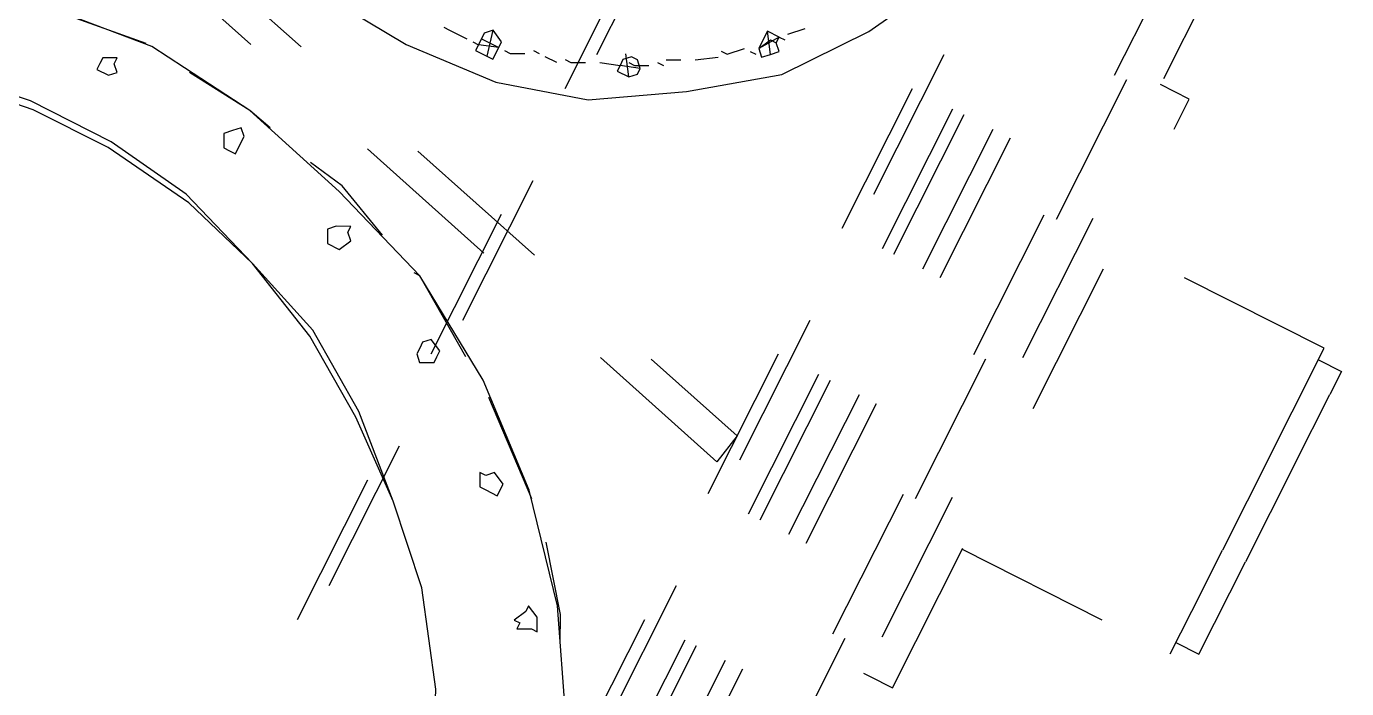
# Model space of a CAD drawing. Header units: metres. Extents: x 0 to 547597, y 0 to 1844684.
# Drawn here: x 543436.305 to 543437.15, y 1844541.877 to 1844542.301 of the extents above; entities that cross this region are included whole.
import ezdxf

# ---------------------------------------------------------------- set-up
doc = ezdxf.new("R2010")
doc.units = ezdxf.units.M
doc.linetypes.add('DASHED', pattern=[0.75, 0.5, -0.25])
doc.layers.add('5_Thep', color=4, linetype='Continuous')
doc.layers.add('TB220kVtuonglai', color=8, linetype='DASHED')

# ---------------------------------------------------------------- blocks, each defined once
blk = doc.blocks.new('MBA220-MB')
at = {"color": 1}
for points in [[(1099.36, 1475.46), (1115.9, 1475.46)], [(1099.36, 1458.93), (1099.36, 1475.46)], [(1165.49, 1475.46), (1115.9, 1475.46)], [(1165.49, 1475.46), (1235.75, 1475.46)], [(1301.88, 1475.46), (1235.75, 1475.46)], [(1301.88, 1458.93), (1301.88, 1475.46)], [(1136.56, 1458.93), (1091.1, 1458.93), (1091.1, 1310.14)], [(1165.49, 1458.93), (1136.56, 1458.93)], [(1165.49, 1458.93), (1235.75, 1458.93)], [(1264.68, 1458.93), (1235.75, 1458.93)], [(1264.68, 1458.93), (1310.14, 1458.93)], [(1310.14, 1310.14), (1310.14, 1458.93)], [(1409.34, 1293.61), (1409.34, 1310.14), (987.77, 1310.14), (987.77, 1289.48)], [(1409.34, 1289.48), (1409.34, 1293.61)], [(483.55, 1289.48), (1690.38, 1289.48)], [(1694.51, 1268.82), (491.82, 1268.82)], [(495.95, 1260.55), (1702.77, 1260.55)], [(1161.36, 1219.22), (1033.24, 1219.22)], [(1351.47, 1219.22), (1223.35, 1219.22)], [(1541.59, 1219.22), (1413.47, 1219.22)], [(1161.36, 1206.82), (1033.24, 1206.82)], [(1351.47, 1206.82), (1223.35, 1206.82)], [(1541.59, 1206.82), (1413.47, 1206.82)], [(1161.36, 1186.16), (1033.24, 1186.16)], [(1351.47, 1186.16), (1223.35, 1186.16)], [(1541.59, 1186.16), (1413.47, 1186.16)], [(1161.36, 1177.89), (1033.24, 1177.89)], [(1351.47, 1177.89), (1223.35, 1177.89)], [(1541.59, 1177.89), (1413.47, 1177.89)], [(1182.02, 847.25), (1177.89, 909.25), (1161.36, 967.11), (1128.29, 1020.84), (1091.1, 1070.43), (1041.5, 1107.63), (987.77, 1136.56)], [(1177.89, 789.39), (1182.02, 847.25)], [(1033.24, 1157.23), (1161.36, 1157.23)], [(1223.35, 1157.23), (1351.47, 1157.23)], [(1413.47, 1157.23), (1541.59, 1157.23)], [(1053.9, 111.59), (1033.24, 111.59), (1310.14, 1148.96), (1330.81, 1144.83), (1041.5, 70.26), (1041.5, -917.51), (1024.97, -917.51), (1024.97, -111.59)], [(1161.36, 1148.96), (1033.24, 1148.96)], [(1351.47, 1148.96), (1223.35, 1148.96)], [(1541.59, 1148.96), (1413.47, 1148.96)], [(1520.92, 1132.43), (1458.93, 1095.23), (1401.07, 1045.64), (1351.47, 987.77), (1310.14, 921.65), (1285.35, 851.39), (1264.68, 776.99), (1256.42, 702.6), (1264.68, 624.08), (1281.21, 549.68), (1310.14, 483.55), (1351.47, 417.43), (1396.94, 359.57), (1454.8, 305.84), (1520.92, 264.51), (1587.05, 235.58), (1661.45, 214.91), (1735.84, 210.78), (1814.36, 210.78), (1888.76, 227.31), (1959.02, 252.11)], [(1711.04, 1107.63), (1649.05, 1095.23), (1595.32, 1074.57), (1541.59, 1049.77), (1487.86, 1012.57), (1446.53, 971.24), (1405.2, 925.78), (1372.14, 876.18), (1351.47, 822.46), (1330.81, 764.6), (1322.54, 706.73), (1322.54, 648.87), (1330.81, 591.01), (1343.21, 537.28), (1368.01, 487.69)], [(1711.04, 1107.63), (1649.05, 1095.23), (1595.32, 1074.57), (1541.59, 1049.77), (1487.86, 1012.57), (1446.53, 971.24), (1409.34, 925.78), (1376.27, 876.18), (1351.47, 822.46), (1334.94, 768.73), (1326.68, 706.73), (1326.68, 653.01), (1334.94, 595.14), (1351.47, 541.42), (1372.14, 487.69)], [(1479.6, 1107.63), (1463.06, 1099.36), (1425.87, 1070.43)], [(1483.73, 1078.7), (1479.6, 1086.97), (1479.6, 1091.1), (1471.33, 1086.97), (1467.2, 1078.7), (1471.33, 1078.7), (1479.6, 1074.57), (1479.6, 1078.7), (1483.73, 1078.7)], [(1066.3, 1062.17), (1058.03, 1070.43)], [(1070.43, 1058.03), (1070.43, 1062.17)], [(1070.43, 1058.03), (1082.83, 1049.77), (1086.97, 1053.9), (1082.83, 1058.03), (1078.7, 1062.17), (1074.57, 1058.03), (1070.43, 1058.03), (1070.43, 1049.77), (1074.57, 1049.77), (1082.83, 1049.77)], [(1082.83, 1058.03), (1070.43, 1049.77)], [(1082.83, 1049.77), (1074.57, 1053.9), (1074.57, 1058.03)], [(1086.97, 1045.64), (1086.97, 1049.77)], [(1405.2, 1049.77), (1359.74, 996.04)], [(1095.23, 1033.24), (1086.97, 1041.5)], [(1095.23, 1029.1), (1095.23, 1033.24)], [(1107.63, 1016.71), (1099.36, 1029.1)], [(1413.47, 1020.84), (1413.47, 1029.1), (1405.2, 1029.1), (1401.07, 1020.84), (1405.2, 1016.71), (1405.2, 1012.57), (1413.47, 1016.71), (1413.47, 1020.84)], [(1107.63, 1016.71), (1107.63, 1016.71)], [(1115.9, 1000.17), (1111.76, 1008.44)], [(1120.03, 996.04), (1120.03, 1000.17)], [(1128.29, 983.64), (1124.16, 991.91)], [(1128.29, 987.77), (1132.43, 975.38), (1136.56, 975.38), (1136.56, 983.64), (1132.43, 987.77), (1128.29, 987.77), (1124.16, 983.64), (1124.16, 979.51), (1128.29, 975.38), (1132.43, 975.38)], [(1136.56, 983.64), (1124.16, 975.38)], [(1128.29, 979.51), (1128.29, 983.64)], [(1136.56, 962.98), (1132.43, 975.38)], [(1343.21, 971.24), (1310.14, 921.65), (1310.14, 917.51)], [(1136.56, 962.98), (1136.56, 962.98)], [(1033.24, 958.84), (1161.36, 958.84)], [(1144.83, 946.45), (1140.69, 954.71)], [(1223.35, 958.84), (1351.47, 958.84)], [(1359.74, 946.45), (1355.61, 954.71), (1351.47, 954.71), (1347.34, 954.71), (1343.21, 946.45), (1347.34, 942.31), (1351.47, 942.31), (1355.61, 942.31), (1359.74, 946.45)], [(1413.47, 958.84), (1541.59, 958.84)], [(1161.36, 950.58), (1033.24, 950.58)], [(1144.83, 942.31), (1144.83, 946.45)], [(1351.47, 950.58), (1223.35, 950.58)], [(1541.59, 950.58), (1413.47, 950.58)], [(1148.96, 929.91), (1148.96, 938.18)], [(1148.96, 921.65), (1148.96, 925.78)], [(1157.23, 909.25), (1153.09, 917.51)], [(1157.23, 905.12), (1157.23, 909.25)], [(1157.23, 900.98), (1161.36, 888.58), (1165.49, 888.58), (1165.49, 900.98), (1161.36, 900.98), (1153.09, 900.98), (1148.96, 892.72), (1153.09, 888.58), (1161.36, 888.58)], [(1165.49, 896.85), (1148.96, 892.72)], [(1157.23, 888.58), (1157.23, 900.98)], [(1161.36, 884.45), (1161.36, 888.58)], [(1297.75, 888.58), (1281.21, 851.39), (1277.08, 826.59)], [(1161.36, 867.92), (1161.36, 880.32)], [(1318.41, 867.92), (1318.41, 867.92), (1310.14, 872.05), (1306.01, 867.92), (1301.88, 867.92), (1306.01, 859.65), (1310.14, 855.52), (1318.41, 859.65), (1318.41, 867.92)], [(1161.36, 863.79), (1161.36, 867.92)], [(1062.17, 847.25), (1182.02, 847.25)], [(1268.82, 793.53), (1264.68, 776.99), (1260.55, 731.53)], [(1293.61, 776.99), (1293.61, 781.13), (1285.35, 781.13), (1281.21, 781.13), (1277.08, 776.99), (1281.21, 772.86), (1285.35, 768.73), (1293.61, 772.86), (1293.61, 776.99)], [(1256.42, 698.47), (1264.68, 632.34)], [(1285.35, 686.07), (1285.35, 686.07), (1281.21, 690.2), (1277.08, 686.07), (1272.95, 686.07), (1277.08, 677.8), (1281.21, 677.8), (1285.35, 677.8), (1285.35, 686.07)]]:
    blk.add_lwpolyline(points, dxfattribs=at)
blk = doc.blocks.new('mb moiTQK')
at = {"layer": 'TB220kVtuonglai', "ltscale": 3000, "xscale": 0.001, "yscale": 0.001, "zscale": 0.001}
blk.add_blockref('MBA220-MB', (-54.05166, -82.51016), dxfattribs=at)
blk = doc.blocks.new('ACAD-DinhViTuyenDz220kV')
blk.add_circle((543470.18793, 1844560.06958), 117.55145)
at = {"layer": '5_Thep', "rotation": 243.2403583287449}
blk.add_blockref('mb moiTQK', (543485.661, 1844458.313), dxfattribs=at)

msp = doc.modelspace()

# ---------------------------------------------------------------- block references
msp.add_blockref('ACAD-DinhViTuyenDz220kV', (0, 0))

doc.saveas('drawing.dxf')
